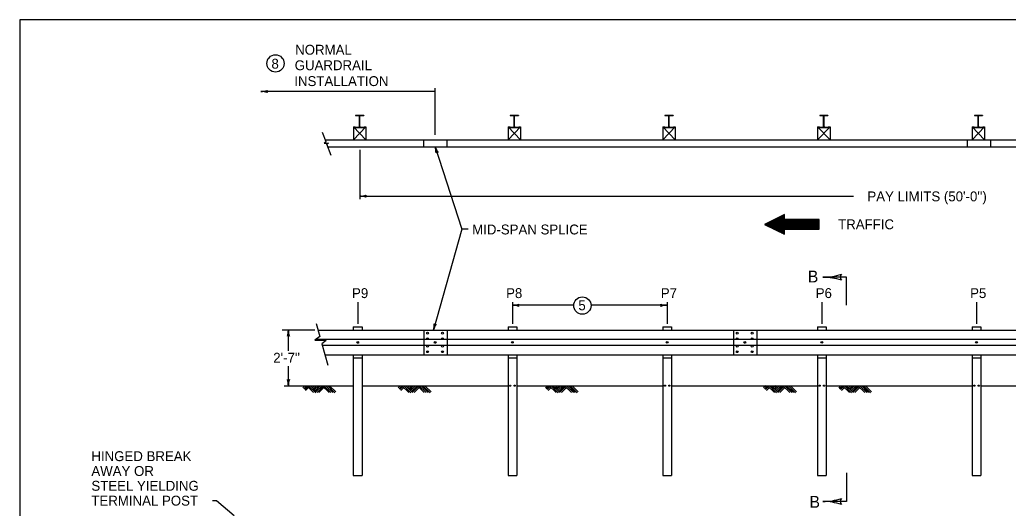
# Model space of a CAD drawing. Extents: x 42.06 to 44.81, y 10.87 to 12.54.
# Drawn here: x 42.06 to 43.543, y 11.809 to 12.542 of the extents above; entities that cross this region are included whole.
import ezdxf

# ---------------------------------------------------------------- set-up
doc = ezdxf.new("R2010")
doc.units = 0
for name, color, linetype in [('1', 7, 'Continuous'), ('5', 7, 'Continuous'), ('6', 7, 'Continuous'), ('7', 7, 'Continuous'), ('8', 7, 'Continuous')]:
    doc.layers.add(name, color=color, linetype=linetype)

msp = doc.modelspace()

# ---------------------------------------------------------------- linework, layer by layer
at = {"layer": '1'}
for p, q in [((42.6829, 12.4342), (42.4216, 12.4342)), ((42.5636, 12.3987), (42.5759, 12.3987)), ((42.5636, 12.3987), (42.5636, 12.3981)), ((42.5636, 12.3981), (42.5687, 12.3981)), ((42.5695, 12.3815), (42.5695, 12.3974)), ((42.57, 12.3815), (42.57, 12.3974)), ((42.5708, 12.3981), (42.5759, 12.3981)), ((42.5759, 12.3987), (42.5759, 12.3981)), ((42.5605, 12.3813), (42.5605, 12.3616)), ((42.5605, 12.3813), (42.5632, 12.3813)), ((42.5605, 12.3616), (42.579, 12.3813)), ((42.5605, 12.3813), (42.579, 12.3616)), ((42.5632, 12.3813), (42.5632, 12.3802)), ((42.5632, 12.3802), (42.5763, 12.3802)), ((42.5636, 12.3802), (42.5636, 12.3807)), ((42.5636, 12.3807), (42.5687, 12.3807)), ((42.5708, 12.3807), (42.5759, 12.3807)), ((42.5759, 12.3802), (42.5759, 12.3807)), ((42.5763, 12.3813), (42.5763, 12.3802)), ((42.5763, 12.3813), (42.579, 12.3813)), ((42.579, 12.3813), (42.579, 12.3616)), ((42.5605, 12.3616), (42.579, 12.3616)), ((42.5698, 12.3465), (42.5698, 12.2723)), ((42.6829, 12.3512), (42.7229, 12.2276)), ((42.7229, 12.2276), (42.6807, 12.0762)), ((43.3, 12.1553), (43.2647, 12.1553)), ((43.3, 12.1132), (43.3, 12.1553)), ((44.3213, 12.062), (42.5042, 12.062)), ((44.3213, 12.0531), (42.5137, 12.0531)), ((43.3, 11.8616), (43.3, 11.8188)), ((43.3, 11.8188), (43.2647, 11.8188))]:
    msp.add_line(p, q, dxfattribs=at)
msp.add_lwpolyline([(43.1772, 12.2347), (43.2069, 12.2199), (43.2069, 12.2273), (43.2589, 12.2273), (43.2589, 12.2421), (43.2069, 12.2421), (43.2069, 12.2496)], close=True, dxfattribs=at)
for points in [[(43.2047, 12.2485), (43.2069, 12.2485)], [(43.2062, 12.2492), (43.2069, 12.2492)], [(43.1778, 12.2344), (43.2589, 12.2344)], [(43.1781, 12.2351), (43.2589, 12.2351)], [(43.1793, 12.2336), (43.2589, 12.2336)], [(43.1793, 12.2336), (43.2589, 12.2336)], [(43.1796, 12.2358), (43.2589, 12.2358)], [(43.181, 12.2366), (43.2589, 12.2366)], [(43.1825, 12.2373), (43.2589, 12.2373)], [(43.184, 12.2381), (43.2589, 12.2381)], [(43.1855, 12.2388), (43.2589, 12.2388)], [(43.1869, 12.2396), (43.2589, 12.2396)], [(43.1884, 12.2403), (43.2589, 12.2403)], [(43.1899, 12.241), (43.2589, 12.241)], [(43.1914, 12.2418), (43.2589, 12.2418)], [(43.1929, 12.2425), (43.2069, 12.2425)], [(43.1943, 12.2433), (43.2069, 12.2433)], [(43.1943, 12.2433), (43.2069, 12.2433)], [(43.1958, 12.244), (43.2069, 12.244)], [(43.1973, 12.2448), (43.2069, 12.2448)], [(43.1988, 12.2455), (43.2069, 12.2455)], [(43.2003, 12.2462), (43.2069, 12.2462)], [(43.2017, 12.247), (43.2069, 12.247)], [(43.2032, 12.2477), (43.2069, 12.2477)], [(43.1808, 12.2329), (43.2589, 12.2329)], [(43.1823, 12.2321), (43.2589, 12.2321)], [(43.1838, 12.2314), (43.2589, 12.2314)], [(43.1853, 12.2306), (43.2589, 12.2306)], [(43.1868, 12.2299), (43.2589, 12.2299)], [(43.1883, 12.2292), (43.2589, 12.2292)], [(43.1897, 12.2284), (43.2589, 12.2284)], [(43.1912, 12.2277), (43.2589, 12.2277)], [(43.192, 12.2273), (43.2589, 12.2273)], [(43.1935, 12.2266), (43.2069, 12.2266)], [(43.195, 12.2258), (43.2069, 12.2258)], [(43.1965, 12.2251), (43.2069, 12.2251)], [(43.1979, 12.2243), (43.2069, 12.2243)], [(43.1994, 12.2236), (43.2069, 12.2236)], [(43.2009, 12.2229), (43.2069, 12.2229)], [(43.2024, 12.2221), (43.2069, 12.2221)], [(43.2039, 12.2214), (43.2069, 12.2214)], [(43.2054, 12.2206), (43.2069, 12.2206)], [(43.2069, 12.2199), (43.2069, 12.2199)]]:
    msp.add_lwpolyline(points, dxfattribs=at)
for centre, radius, start, end in [((42.4216, 12.4632), 0.029, 270, 288.6688), ((42.4216, 12.4052), 0.029, 71.3472, 89.9939), ((42.4216, 12.4632), 0.029, 269.9878, 270), ((42.4326, 12.4342), 0.00232, 138.7746, 220.8913), ((42.5687, 12.3974), 0.000772, 0, 90), ((42.5708, 12.3974), 0.000772, 90, 180), ((42.5687, 12.3815), 0.000772, 270, 360), ((42.5708, 12.3815), 0.000772, 180, 270), ((42.7105, 12.3602), 0.029, 198.1695, 216.8383), ((42.6553, 12.3421), 0.029, 359.5166, 18.1634), ((42.7105, 12.3602), 0.029, 198.1573, 198.1695), ((42.6863, 12.3407), 0.00232, 66.9441, 149.0608), ((42.5698, 12.306), 0.029, 270, 288.6688), ((42.5808, 12.2769), 0.00232, 138.7746, 220.8913), ((42.5698, 12.2479), 0.029, 71.3472, 89.9939), ((42.5698, 12.306), 0.029, 269.9878, 270), ((43.2647, 12.2424), 0.087, 270, 288.6688), ((43.2978, 12.1553), 0.00696, 138.7746, 220.8913), ((43.2647, 12.0683), 0.087, 71.3472, 89.9939), ((43.2647, 12.2424), 0.087, 269.9878, 270), ((42.7989, 12.1423), 0.029, 270, 288.6688), ((42.81, 12.1132), 0.00232, 138.7746, 220.8913), ((43.0199, 12.1132), 0.00232, 318.7746, 40.8913), ((43.031, 12.1423), 0.029, 251.3472, 269.9939), ((42.7989, 12.0842), 0.029, 71.3472, 89.9939), ((42.7989, 12.1423), 0.029, 269.9878, 270), ((43.031, 12.0842), 0.029, 90, 108.6688), ((43.031, 12.0842), 0.029, 89.9878, 90), ((42.6525, 12.0831), 0.029, 346.2516, 4.9203), ((42.7089, 12.0693), 0.029, 147.5987, 166.2454), ((42.6834, 12.0869), 0.00232, 215.0262, 297.1428), ((42.4338, 12.0761), 0.029, 341.3472, 359.9939), ((42.4918, 12.0761), 0.029, 180, 198.6688), ((42.4918, 12.0761), 0.029, 179.9878, 180), ((42.6525, 12.0831), 0.029, 346.2393, 346.2516), ((42.4628, 12.0651), 0.00232, 48.7746, 130.8913), ((42.4628, 12.0037), 0.00232, 228.7746, 310.8913), ((42.4338, 11.9926), 0.029, 0, 18.6688), ((42.4918, 11.9926), 0.029, 161.3472, 179.9939), ((42.4338, 11.9926), 0.029, 359.9878, 0), ((43.2647, 11.9058), 0.087, 270, 288.6688), ((43.2647, 11.7318), 0.087, 71.3472, 89.9939), ((43.2647, 11.9058), 0.087, 269.9878, 270), ((43.2978, 11.8188), 0.00696, 138.7746, 220.8913)]:
    msp.add_arc(centre, radius, start, end, dxfattribs=at)
at = {"layer": '5'}
for p, q in [((42.6829, 12.3692), (42.6829, 12.4389)), ((42.7957, 12.3987), (42.808, 12.3987)), ((42.7957, 12.3987), (42.7957, 12.3981)), ((42.7957, 12.3981), (42.8008, 12.3981)), ((42.8016, 12.3815), (42.8016, 12.3974)), ((42.8022, 12.3815), (42.8022, 12.3974)), ((42.8029, 12.3981), (42.808, 12.3981)), ((42.808, 12.3987), (42.808, 12.3981)), ((43.0277, 12.3987), (43.0401, 12.3987)), ((43.0277, 12.3987), (43.0277, 12.3981)), ((43.0277, 12.3981), (43.0329, 12.3981)), ((43.0336, 12.3815), (43.0336, 12.3974)), ((43.0342, 12.3815), (43.0342, 12.3974)), ((43.035, 12.3981), (43.0401, 12.3981)), ((43.0401, 12.3987), (43.0401, 12.3981)), ((43.2598, 12.3987), (43.2722, 12.3987)), ((43.2598, 12.3987), (43.2598, 12.3981)), ((43.2598, 12.3981), (43.2649, 12.3981)), ((43.2657, 12.3815), (43.2657, 12.3974)), ((43.2663, 12.3815), (43.2663, 12.3974)), ((43.2671, 12.3981), (43.2722, 12.3981)), ((43.2722, 12.3987), (43.2722, 12.3981)), ((43.4919, 12.3987), (43.5042, 12.3987)), ((43.4919, 12.3987), (43.4919, 12.3981)), ((43.4919, 12.3981), (43.497, 12.3981)), ((43.4978, 12.3815), (43.4978, 12.3974)), ((43.4983, 12.3815), (43.4983, 12.3974)), ((43.4991, 12.3981), (43.5042, 12.3981)), ((43.5042, 12.3987), (43.5042, 12.3981)), ((42.7926, 12.3813), (42.7926, 12.3616)), ((42.7926, 12.3813), (42.7953, 12.3813)), ((42.7926, 12.3616), (42.8111, 12.3813)), ((42.7926, 12.3813), (42.8111, 12.3616)), ((42.7953, 12.3813), (42.7953, 12.3802)), ((42.7953, 12.3802), (42.8084, 12.3802)), ((42.7957, 12.3802), (42.7957, 12.3807)), ((42.7957, 12.3807), (42.8008, 12.3807)), ((42.8029, 12.3807), (42.808, 12.3807)), ((42.808, 12.3802), (42.808, 12.3807)), ((42.8084, 12.3813), (42.8084, 12.3802)), ((42.8084, 12.3813), (42.8111, 12.3813)), ((42.8111, 12.3813), (42.8111, 12.3616)), ((43.0246, 12.3813), (43.0246, 12.3616)), ((43.0246, 12.3813), (43.0274, 12.3813)), ((43.0246, 12.3616), (43.0432, 12.3813)), ((43.0246, 12.3813), (43.0432, 12.3616)), ((43.0274, 12.3813), (43.0274, 12.3802)), ((43.0274, 12.3802), (43.0405, 12.3802)), ((43.0277, 12.3802), (43.0277, 12.3807)), ((43.0277, 12.3807), (43.0329, 12.3807)), ((43.035, 12.3807), (43.0401, 12.3807)), ((43.0401, 12.3802), (43.0401, 12.3807)), ((43.0405, 12.3813), (43.0405, 12.3802)), ((43.0405, 12.3813), (43.0432, 12.3813)), ((43.0432, 12.3813), (43.0432, 12.3616)), ((43.2567, 12.3813), (43.2567, 12.3616)), ((43.2567, 12.3813), (43.2594, 12.3813)), ((43.2567, 12.3616), (43.2753, 12.3813)), ((43.2567, 12.3813), (43.2753, 12.3616)), ((43.2594, 12.3813), (43.2594, 12.3802)), ((43.2594, 12.3802), (43.2726, 12.3802)), ((43.2598, 12.3802), (43.2598, 12.3807)), ((43.2598, 12.3807), (43.2649, 12.3807)), ((43.2671, 12.3807), (43.2722, 12.3807)), ((43.2722, 12.3802), (43.2722, 12.3807)), ((43.2726, 12.3813), (43.2726, 12.3802)), ((43.2726, 12.3813), (43.2753, 12.3813)), ((43.2753, 12.3813), (43.2753, 12.3616)), ((43.4888, 12.3813), (43.4888, 12.3616)), ((43.4888, 12.3813), (43.4915, 12.3813)), ((43.4888, 12.3616), (43.5073, 12.3813)), ((43.4888, 12.3813), (43.5073, 12.3616)), ((43.4915, 12.3813), (43.4915, 12.3802)), ((43.4915, 12.3802), (43.5046, 12.3802)), ((43.4919, 12.3802), (43.4919, 12.3807)), ((43.4919, 12.3807), (43.497, 12.3807)), ((43.4991, 12.3807), (43.5042, 12.3807)), ((43.5042, 12.3802), (43.5042, 12.3807)), ((43.5046, 12.3813), (43.5046, 12.3802)), ((43.5046, 12.3813), (43.5073, 12.3813)), ((43.5073, 12.3813), (43.5073, 12.3616)), ((42.7926, 12.3616), (42.8111, 12.3616)), ((43.0246, 12.3616), (43.0432, 12.3616)), ((43.2567, 12.3616), (43.2753, 12.3616)), ((43.4888, 12.3616), (43.5073, 12.3616)), ((42.6653, 12.3512), (42.7005, 12.3512)), ((42.5669, 12.1179), (42.5669, 12.0854)), ((42.7989, 12.1179), (42.7989, 12.0854)), ((43.031, 12.1179), (43.031, 12.0854)), ((43.2631, 12.1179), (43.2631, 12.0854)), ((43.4951, 12.1179), (43.4951, 12.0854))]:
    msp.add_line(p, q, dxfattribs=at)
msp.add_lwpolyline([(42.0599, 10.8731), (44.8099, 10.8731), (44.8099, 12.5418), (42.0599, 12.5418)], close=True, dxfattribs=at)
for centre, radius in [((42.4435, 12.4762), 0.013), ((42.9038, 12.1129), 0.013), ((42.7956, 11.9926), 0.000919), ((42.8022, 11.9926), 0.000919), ((43.0277, 11.9926), 0.000919), ((43.0343, 11.9926), 0.000919), ((43.2597, 11.9926), 0.000919), ((43.2664, 11.9926), 0.000919), ((43.4918, 11.9926), 0.000919), ((43.4984, 11.9926), 0.000919)]:
    msp.add_circle(centre, radius, dxfattribs=at)
for centre, start, end in [((42.8008, 12.3974), 0, 90), ((42.8029, 12.3974), 90, 180), ((43.0329, 12.3974), 0, 90), ((43.035, 12.3974), 90, 180), ((43.2649, 12.3974), 0, 90), ((43.2671, 12.3974), 90, 180), ((43.497, 12.3974), 0, 90), ((43.4991, 12.3974), 90, 180), ((42.8008, 12.3815), 270, 360), ((42.8029, 12.3815), 180, 270), ((43.0329, 12.3815), 270, 360), ((43.035, 12.3815), 180, 270), ((43.2649, 12.3815), 270, 360), ((43.2671, 12.3815), 180, 270), ((43.497, 12.3815), 270, 360), ((43.4991, 12.3815), 180, 270)]:
    msp.add_arc(centre, 0.000772, start, end, dxfattribs=at)
at = {"layer": '6'}
for p, q in [((42.7325, 12.2276), (42.7229, 12.2276)), ((42.8908, 12.1132), (42.7989, 12.1132)), ((43.031, 12.1132), (42.9168, 12.1132)), ((42.5026, 12.0761), (42.4535, 12.0761)), ((42.4628, 12.0449), (42.4628, 12.0761)), ((42.4628, 11.9926), (42.4628, 12.0221)), ((42.355, 11.8199), (42.3488, 11.8199)), ((42.3813, 11.7972), (42.355, 11.8199))]:
    msp.add_line(p, q, dxfattribs=at)
at = {"layer": '7'}
for p, q in [((42.5194, 12.3587), (42.5142, 12.3724)), ((42.5194, 12.3587), (42.5166, 12.3568)), ((42.5166, 12.3568), (42.5232, 12.3568)), ((42.5183, 12.3616), (44.322, 12.3616)), ((42.5232, 12.3568), (42.5207, 12.3551)), ((42.5271, 12.3382), (42.5207, 12.3551)), ((43.481, 12.3616), (43.481, 12.3512)), ((42.5222, 12.3512), (44.322, 12.3512)), ((42.5698, 12.2769), (43.3103, 12.2769)), ((42.5046, 12.0859), (42.51, 12.0665)), ((42.5073, 12.0761), (44.3213, 12.0761)), ((42.5602, 12.0808), (42.5602, 12.0761)), ((42.5602, 12.0808), (42.5735, 12.0808)), ((42.5735, 12.0808), (42.5735, 12.0761)), ((42.7923, 12.0808), (42.7923, 12.0761)), ((42.7923, 12.0808), (42.8056, 12.0808)), ((42.8056, 12.0808), (42.8056, 12.0761)), ((43.0243, 12.0808), (43.0243, 12.0761)), ((43.0243, 12.0808), (43.0376, 12.0808)), ((43.0376, 12.0808), (43.0376, 12.0761)), ((43.2564, 12.0808), (43.2564, 12.0761)), ((43.2564, 12.0808), (43.2697, 12.0808)), ((43.2697, 12.0808), (43.2697, 12.0761)), ((43.4885, 12.0808), (43.4885, 12.0761)), ((43.4885, 12.0808), (43.5018, 12.0808)), ((43.5018, 12.0808), (43.5018, 12.0761)), ((42.51, 12.0665), (42.5027, 12.0609)), ((42.5027, 12.0609), (42.5197, 12.0604)), ((42.5197, 12.0604), (42.5131, 12.0555)), ((42.5131, 12.0555), (42.522, 12.0235)), ((42.5177, 12.039), (44.3213, 12.039)), ((42.5602, 12.039), (42.5602, 11.9926)), ((42.5602, 12.0344), (42.5735, 12.0344)), ((42.5735, 12.039), (42.5735, 11.9926)), ((42.7923, 12.039), (42.7923, 11.9926)), ((42.7923, 12.0344), (42.8056, 12.0344)), ((42.8056, 12.039), (42.8056, 11.9926)), ((43.0243, 12.039), (43.0243, 11.9926)), ((43.0243, 12.0344), (43.0376, 12.0344)), ((43.0376, 12.039), (43.0376, 11.9926)), ((43.2564, 12.039), (43.2564, 11.9926)), ((43.2564, 12.0344), (43.2697, 12.0344)), ((43.2697, 12.039), (43.2697, 11.9926)), ((43.4885, 12.039), (43.4885, 11.9926)), ((43.4885, 12.0344), (43.5018, 12.0344)), ((43.5018, 12.039), (43.5018, 11.9926)), ((42.4565, 11.9926), (42.5602, 11.9926)), ((42.4876, 11.9926), (42.4845, 11.9895)), ((42.4904, 11.9926), (42.4859, 11.9881)), ((42.4918, 11.9912), (42.4873, 11.9867)), ((42.4932, 11.9898), (42.4887, 11.9853)), ((42.4903, 11.9926), (42.5007, 11.9823)), ((42.4931, 11.9926), (42.5038, 11.982)), ((42.4959, 11.9926), (42.5052, 11.9834)), ((42.5022, 11.9926), (42.499, 11.9895)), ((42.505, 11.9926), (42.5004, 11.9881)), ((42.5078, 11.9926), (42.5019, 11.9867)), ((42.5106, 11.9926), (42.5033, 11.9853)), ((42.5134, 11.9926), (42.5046, 11.9839)), ((42.5148, 11.9912), (42.5058, 11.9823)), ((42.5162, 11.9899), (42.5086, 11.9823)), ((42.5134, 11.9926), (42.5238, 11.9823)), ((42.5162, 11.9926), (42.5266, 11.9823)), ((42.519, 11.9926), (42.5294, 11.9823)), ((42.5218, 11.9926), (42.5325, 11.982)), ((42.5246, 11.9926), (42.5339, 11.9834)), ((42.5735, 11.9926), (42.7923, 11.9926)), ((42.6305, 11.9926), (42.6274, 11.9895)), ((42.6333, 11.9926), (42.6288, 11.9881)), ((42.6347, 11.9912), (42.6302, 11.9867)), ((42.6361, 11.9898), (42.6316, 11.9853)), ((42.6332, 11.9926), (42.6436, 11.9823)), ((42.636, 11.9926), (42.6467, 11.982)), ((42.6388, 11.9926), (42.6481, 11.9834)), ((42.6451, 11.9926), (42.642, 11.9895)), ((42.6479, 11.9926), (42.6433, 11.9881)), ((42.6507, 11.9926), (42.6448, 11.9867)), ((42.6535, 11.9926), (42.6462, 11.9853)), ((42.6563, 11.9926), (42.6476, 11.9839)), ((42.6577, 11.9912), (42.6487, 11.9823)), ((42.6591, 11.9899), (42.6515, 11.9823)), ((42.6563, 11.9926), (42.6667, 11.9823)), ((42.6591, 11.9926), (42.6695, 11.9823)), ((42.6619, 11.9926), (42.6723, 11.9823)), ((42.6647, 11.9926), (42.6754, 11.982)), ((42.6675, 11.9926), (42.6768, 11.9834)), ((42.8056, 11.9926), (43.0243, 11.9926)), ((42.8514, 11.9926), (42.8483, 11.9895)), ((42.8542, 11.9926), (42.8497, 11.9881)), ((42.8556, 11.9912), (42.851, 11.9867)), ((42.8569, 11.9898), (42.8525, 11.9853)), ((42.8541, 11.9926), (42.8645, 11.9823)), ((42.8569, 11.9926), (42.8675, 11.982)), ((42.8597, 11.9926), (42.869, 11.9834)), ((42.866, 11.9926), (42.8628, 11.9895)), ((42.8688, 11.9926), (42.8642, 11.9881)), ((42.8716, 11.9926), (42.8657, 11.9867)), ((42.8744, 11.9926), (42.867, 11.9853)), ((42.8772, 11.9926), (42.8684, 11.9839)), ((42.8786, 11.9912), (42.8696, 11.9823)), ((42.88, 11.9899), (42.8724, 11.9823)), ((42.8772, 11.9926), (42.8876, 11.9823)), ((42.88, 11.9926), (42.8904, 11.9823)), ((42.8828, 11.9926), (42.8932, 11.9823)), ((42.8856, 11.9926), (42.8962, 11.982)), ((42.8884, 11.9926), (42.8977, 11.9834)), ((43.0376, 11.9926), (43.2564, 11.9926)), ((43.1788, 11.9926), (43.1757, 11.9895)), ((43.1816, 11.9926), (43.1771, 11.9881)), ((43.183, 11.9912), (43.1784, 11.9867)), ((43.1843, 11.9898), (43.1799, 11.9853)), ((43.1815, 11.9926), (43.1919, 11.9823)), ((43.1843, 11.9926), (43.1949, 11.982)), ((43.1871, 11.9926), (43.1964, 11.9834)), ((43.1934, 11.9926), (43.1902, 11.9895)), ((43.1962, 11.9926), (43.1916, 11.9881)), ((43.199, 11.9926), (43.1931, 11.9867)), ((43.2018, 11.9926), (43.1944, 11.9853)), ((43.2046, 11.9926), (43.1958, 11.9839)), ((43.206, 11.9912), (43.197, 11.9823)), ((43.2074, 11.9899), (43.1998, 11.9823)), ((43.2046, 11.9926), (43.215, 11.9823)), ((43.2074, 11.9926), (43.2178, 11.9823)), ((43.2102, 11.9926), (43.2206, 11.9823)), ((43.213, 11.9926), (43.2236, 11.982)), ((43.2158, 11.9926), (43.2251, 11.9834)), ((43.2697, 11.9926), (43.4885, 11.9926)), ((43.2914, 11.9926), (43.2883, 11.9895)), ((43.2943, 11.9926), (43.2897, 11.9881)), ((43.2956, 11.9912), (43.2911, 11.9867)), ((43.297, 11.9898), (43.2925, 11.9853)), ((43.2941, 11.9926), (43.3045, 11.9823)), ((43.2969, 11.9926), (43.3076, 11.982)), ((43.2997, 11.9926), (43.309, 11.9834)), ((43.306, 11.9926), (43.3029, 11.9895)), ((43.3088, 11.9926), (43.3043, 11.9881)), ((43.3116, 11.9926), (43.3057, 11.9867)), ((43.3144, 11.9926), (43.3071, 11.9853)), ((43.3172, 11.9926), (43.3085, 11.9839)), ((43.3186, 11.9912), (43.3097, 11.9823)), ((43.3201, 11.9899), (43.3124, 11.9823)), ((43.3172, 11.9926), (43.3276, 11.9823)), ((43.3201, 11.9926), (43.3304, 11.9823)), ((43.3228, 11.9926), (43.3332, 11.9823)), ((43.3256, 11.9926), (43.3363, 11.982)), ((43.3284, 11.9926), (43.3377, 11.9834)), ((43.5018, 11.9926), (43.7205, 11.9926))]:
    msp.add_line(p, q, dxfattribs=at)
for centre, radius in [((42.6717, 12.0715), 0.00139), ((42.694, 12.0715), 0.00139), ((43.1362, 12.0715), 0.00139), ((43.1585, 12.0715), 0.00139), ((42.5668, 12.0576), 0.00139), ((42.6717, 12.0631), 0.00139), ((42.6829, 12.0576), 0.00139), ((42.694, 12.0631), 0.00139), ((42.7989, 12.0576), 0.00131), ((43.031, 12.0576), 0.00131), ((43.1362, 12.0631), 0.00139), ((43.1474, 12.0576), 0.00139), ((43.1585, 12.0631), 0.00139), ((43.263, 12.0576), 0.00131), ((43.4951, 12.0576), 0.00131), ((42.6717, 12.052), 0.00139), ((42.6717, 12.0436), 0.00139), ((42.694, 12.052), 0.00139), ((42.694, 12.0436), 0.00139), ((43.1362, 12.052), 0.00139), ((43.1362, 12.0436), 0.00139), ((43.1585, 12.052), 0.00139), ((43.1585, 12.0436), 0.00139)]:
    msp.add_circle(centre, radius, dxfattribs=at)
at = {"layer": '8'}
for p, q in [((42.6653, 12.3616), (42.6653, 12.3512)), ((42.7005, 12.3616), (42.7005, 12.3512)), ((43.5163, 12.3616), (43.5163, 12.3512)), ((42.6658, 12.0761), (42.6658, 12.039)), ((42.7011, 12.0761), (42.7011, 12.039)), ((43.1303, 12.0761), (43.1303, 12.039)), ((43.1656, 12.0761), (43.1656, 12.039)), ((42.5602, 11.9926), (42.5602, 11.858)), ((42.5735, 11.9926), (42.5735, 11.858)), ((42.7923, 11.9926), (42.7923, 11.858)), ((42.8056, 11.9926), (42.8056, 11.858)), ((43.0243, 11.9926), (43.0243, 11.858)), ((43.0376, 11.9926), (43.0376, 11.858)), ((43.2564, 11.9926), (43.2564, 11.858)), ((43.2697, 11.9926), (43.2697, 11.858)), ((43.4885, 11.9926), (43.4885, 11.858)), ((43.5018, 11.9926), (43.5018, 11.858)), ((42.5602, 11.858), (42.5735, 11.858)), ((42.5686, 11.858), (42.5735, 11.858)), ((42.7923, 11.858), (42.8056, 11.858)), ((42.8007, 11.858), (42.8056, 11.858)), ((43.0243, 11.858), (43.0376, 11.858)), ((43.0328, 11.858), (43.0376, 11.858)), ((43.2564, 11.858), (43.2697, 11.858)), ((43.2649, 11.858), (43.2697, 11.858)), ((43.4885, 11.858), (43.5018, 11.858)), ((43.4969, 11.858), (43.5018, 11.858))]:
    msp.add_line(p, q, dxfattribs=at)

# ---------------------------------------------------------------- texts
at = {"layer": '1'}
for s, height, p in [('8', 0.0149, (42.4374, 12.4684)), ("PAY LIMITS (50'-0'')", 0.014851, (43.3314, 12.2693))]:
    msp.add_text(s, height=height, dxfattribs=at).set_placement(p)
at = {"layer": '6'}
for s, height, p in [('NORMAL', 0.01485, (42.473, 12.4894)), ('GUARDRAIL', 0.01485, (42.4723, 12.4661)), ('INSTALLATION', 0.014851, (42.4717, 12.4423)), ('MID-SPAN SPLICE', 0.014851, (42.7385, 12.2196)), ('P9', 0.01485, (42.5583, 12.1241)), ('P8', 0.01485, (42.7894, 12.1241)), ('P7', 0.01485, (43.0215, 12.1241)), ('P6', 0.01485, (43.2539, 12.1241)), ('P5', 0.01485, (43.4855, 12.1241)), ('5', 0.0149, (42.8978, 12.1058)), ("2'-7''", 0.01485, (42.4401, 12.0271)), ('HINGED BREAK', 0.014851, (42.1673, 11.8794)), ('AWAY OR', 0.01485, (42.1673, 11.8571)), ('STEEL YIELDING', 0.014851, (42.1673, 11.8349)), ('TERMINAL POST', 0.014851, (42.1673, 11.8126))]:
    msp.add_text(s, height=height, dxfattribs=at).set_placement(p)
at = {"layer": '7'}
for s, height, p in [('TRAFFIC', 0.01485, (43.2875, 12.2274)), ('B', 0.0178, (43.2419, 12.1475)), ('B', 0.0178, (43.2444, 11.8094))]:
    msp.add_text(s, height=height, dxfattribs=at).set_placement(p)

doc.saveas('drawing.dxf')
